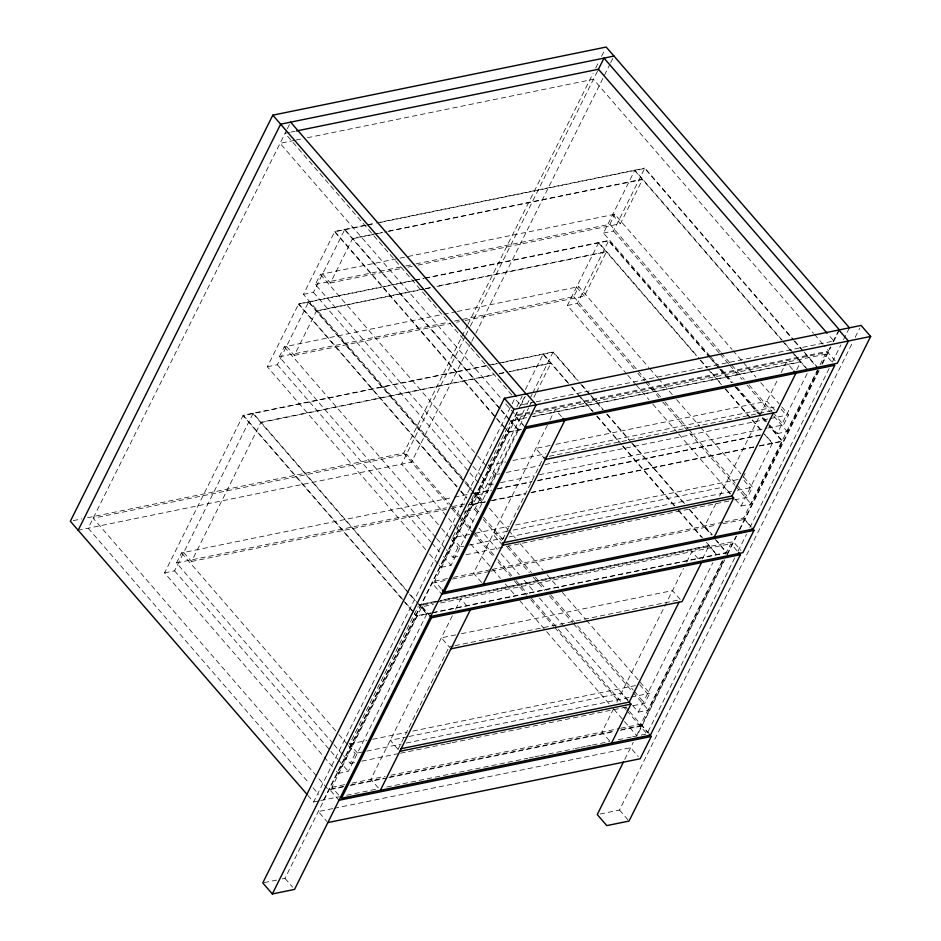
<?xml version="1.0" encoding="UTF-8"?>
<svg xmlns="http://www.w3.org/2000/svg" width="941" height="941" viewBox="0 0 941 941"><rect width="100%" height="100%" fill="white"/><g stroke="black" fill="none" stroke-linecap="round" stroke-linejoin="round"><path stroke-width="0.71" stroke-dasharray="4.71 3.53" d="M286.699 130.034L88.172 528.219L309.177 783.312M287.346 128.717L290.628 122.154M332.549 766.786L164.569 572.893L243.166 415.252L487.203 365.39M425.708 549.615L267.326 366.79L298.709 303.849L413.522 280.383M461.808 477.193L303.425 294.38L334.808 231.439L366.343 224.993M332.985 743.543L176.508 562.941L181.507 552.92L453.009 497.436M435.73 537.452L279.265 356.851L284.264 346.817L442.282 314.529M481.439 476.122L315.376 284.441L320.375 274.407L614.849 214.242L731.969 349.417M164.569 572.893L174.567 570.846L253.164 413.205L408.665 592.701M267.326 366.79L277.324 364.743L308.707 301.802L464.219 481.298M303.425 294.38L313.424 292.333L344.806 229.392L500.318 408.888M183.73 552.461L191.552 561.483L260.986 422.238L493.59 374.706M286.487 346.37L294.31 355.392L316.529 310.836L424.215 288.828M322.598 273.96L330.409 282.982L352.628 238.414L382.787 232.262M87.595 517.715L403.724 453.115L467.277 325.645M467.936 324.327L593.077 73.327M595.7 68.081L598.982 61.506M601.593 56.248L604.875 49.673M465.101 336.713L401.548 464.184L456.314 527.407M465.76 335.396L469.688 327.515M470.335 326.198L597.453 71.257M471.17 342.548L411.546 462.137L78.174 530.254M471.829 341.242L475.099 334.667M475.758 333.349L610.074 63.964M610.721 62.647L614.003 56.072M307.825 795.345L313.588 802.003L511.457 405.136M512.116 403.818L516.044 395.938M516.891 406.712L522.126 396.22M525.396 389.668L543.204 353.945L571.046 386.081M626.882 374.177L567.364 305.484L598.747 242.543L699.539 358.886M710.02 356.063L603.463 233.074L634.846 170.133L783.641 341.865M357.474 753.012L349.664 743.978L418.275 606.38M426.744 614.085L419.086 604.734L439.188 600.617M453.068 536.582L474.629 493.331L491.861 489.802M496.342 474.499L488.52 465.477L509.916 422.544M518.385 430.272L510.74 420.909L526.537 417.686M470.994 502.776L475.993 492.743L484.639 502.717M454.527 321.034L573.751 296.674L578.75 286.652L648.82 367.531M415.922 263.892L609.85 224.264L614.849 214.242M323.598 799.956L517.997 410.041M518.62 408.794L526.054 393.891M282.218 878.941L284.994 878.376L518.115 410.817M520.714 405.595L525.301 396.396M336.396 771.22L338.313 773.431L416.91 615.802L431.213 612.873M439.153 565.118L441.07 567.341L472.453 504.4L485.321 501.765M475.252 492.708L477.169 494.931L508.552 431.978L521.432 429.355M338.619 794.969L331.926 787.241L421.909 606.769L433.436 604.416M441.376 588.866L434.683 581.15L516.327 417.392L529.301 414.734M466.042 511.292L474.605 509.54L524.278 409.911M526.889 404.665L532.124 394.185M532.782 392.868L553.202 351.899L578.162 380.705M567.364 305.484L577.362 303.437L608.745 240.496L719.136 367.919M603.463 233.074L613.473 231.027L644.856 168.086L793.639 339.83M343.536 755.729L350.264 763.492L355.263 753.459L361.791 752.13M446.293 549.638L453.009 557.39L458.008 547.368L463.76 546.192M482.392 477.228L489.12 484.98L494.119 474.958L499.859 473.782M468.665 504.858L481.592 502.223L528.642 407.865M529.289 406.547L531.253 402.619M533.865 397.373L535.829 393.444M536.476 392.138L551.026 362.967L509.387 371.483M465.172 320.481L584.349 296.133L606.569 251.565L435.695 286.476M417.992 265.08L620.448 223.711L642.668 179.155L388.527 231.086M338.313 773.431L348.311 771.385L426.908 613.755L409.629 593.806M441.07 567.341L451.068 565.294L482.451 502.353L465.172 482.404M477.169 494.931L487.179 492.884L518.55 429.943L510.74 420.909M452.374 615.72L370.825 779.301L380.376 790.322M455.585 609.286L460.796 598.829L467.489 606.545M547.391 425.156L473.57 573.198L483.133 584.232M550.003 419.921L555.225 409.441L561.918 417.157M398.078 749.33L449.175 646.843L453.491 645.961M502.776 539.334L543.604 457.455L547.909 456.573M613.626 708.679L601.958 732.063L609.603 740.896M616.861 702.174L683.519 568.493M686.73 562.059L691.941 551.591L699.586 560.424M715.819 503.706L704.715 525.972L712.361 534.794M719.618 496.083L777.936 379.105M781.136 372.695L786.37 362.214L793.051 369.931M702.433 558.907L709.126 545.462L440.623 600.334M745.049 473.417L742.449 478.628L750.271 487.65M796.721 369.789L800.779 361.65L532.277 416.51M632.599 705.479L638.351 712.125L712.855 562.683M735.344 499.377L741.108 506.035L772.49 443.093L764.668 434.06M769.538 424.756L777.207 433.625L807.778 372.307M633.246 705.668L644.738 703.315L649.737 693.294L639.186 681.108M734.568 499.859L747.495 497.224L752.494 487.191L741.931 475.005M767.797 428.037L783.606 424.814L788.593 414.781L779.96 404.806M620.684 728.24L640.856 724.123L723.017 559.342M725.617 554.108L730.839 543.651L737.521 551.367M724.888 521.855L743.613 518.02L817.423 369.989M820.034 364.743L825.257 354.263L831.95 361.979M638.351 712.125L648.349 710.079L723.511 559.33M432.484 612.92L726.781 552.779L716.395 540.263M741.108 506.035L751.106 503.988L782.489 441.047L769.056 425.532M777.207 433.625L787.217 431.578L817.776 370.272M624.753 759.411L633.269 742.343M636.457 735.933L724.288 559.801M726.899 554.543L736.074 536.158M739.214 529.842L818.576 370.683M821.846 364.12L830.374 347.006M832.973 341.795L838.219 331.279M632.658 736.803L636.975 735.921L724.77 559.824M727.381 554.578L736.556 536.17M739.838 529.607L819.117 370.601M822.387 364.026L830.903 346.947M833.526 341.689L839.419 329.856M641.256 735.05L646.973 733.874L734.768 557.79M738.038 551.214L746.566 534.135M749.836 527.56L829.115 368.554M832.385 361.979L840.913 344.9M843.524 339.642L849.429 327.809M600.029 814.012L619.484 810.036L852.581 342.5M855.204 337.254L859.78 328.056M289.381 132.41L285.076 133.293L513.774 397.267M290.816 132.116L295.133 131.234M294.451 140.374L280.077 143.314L501.082 398.419M295.886 140.091L301.638 138.915M307.389 137.739L593.442 79.279L813.495 333.279M367.778 224.699L374.965 223.229M376.4 222.935L644.856 168.086M366.178 225.322L334.643 231.768L508.387 432.319L521.255 429.684M367.613 225.028L374.8 223.57M380.54 222.394L644.679 168.415L793.475 340.16M352.463 238.755L386.927 231.709M388.362 231.415L642.503 179.484M315.376 284.441L404.43 266.232M405.877 265.938L414.487 264.186M330.409 282.982L402.207 268.314M407.947 267.138L412.252 266.256M414.957 280.1L423.579 278.336M425.014 278.042L608.745 240.496M413.358 280.724L298.544 304.178L459.808 490.32M414.793 280.43L423.403 278.665M424.838 278.371L608.58 240.837L709.373 357.168M425.65 288.534L434.26 286.77M316.364 311.165L424.05 289.158M425.485 288.863L431.225 287.699M436.965 286.523L606.392 251.906M443.717 314.235L455.915 311.742M457.35 311.459L578.75 286.652M279.265 356.851L448.775 322.21M294.31 355.392L450.81 323.41M456.561 322.234L459.431 321.657M488.638 365.096L497.26 363.332M498.695 363.038L553.202 351.899M487.038 365.72L243.001 415.581L416.745 616.132L431.049 613.203M492.778 364.543L497.095 363.673M502.835 362.497L553.037 352.24L579.915 383.258M499.33 373.53L507.952 371.766M260.822 422.568L493.425 375.036M499.165 373.871L507.775 372.107M509.21 371.813L550.85 363.308M534.876 402.089L520.491 405.03L514.727 398.372M536.311 401.795L833.867 340.995L828.104 334.349M529.877 412.123L515.492 415.052L504.929 402.854M535.617 410.946L828.868 351.028L824.069 345.476M529.889 413.111L515.492 416.051L525.054 427.085M535.641 411.946L827.762 352.252L835.408 361.073M530.736 414.44L825.257 354.263M510.575 421.25L526.36 418.027M533.547 416.557L800.615 361.991M73.222 520.644L81.843 518.879M550.144 445.493L535.782 448.434L545.345 459.467M555.884 444.328L766.927 401.207L776.478 412.229M488.52 465.477L505.752 461.96M512.927 460.49L545.956 453.738M551.697 452.562L777.125 406.5M549.344 456.279L774.749 410.229M506.387 472.453L540.087 465.56M545.157 464.525L768.491 418.898M769.926 418.604L788.593 414.781M489.12 484.98L493.425 484.097M500.612 482.639L533.653 475.887M539.393 474.711L766.362 428.331M454.444 497.142L473.77 493.202L481.592 502.223M497.613 488.638L532.065 481.592M537.805 480.416L763.233 434.354M474.464 493.66L491.696 490.143M497.436 488.967L531.9 481.921M537.64 480.757L763.069 434.695M176.508 562.941L446.575 507.764M452.327 506.587L468.124 503.353M191.552 561.483L449.998 508.681M451.445 508.387L462.925 506.035M491.073 500.588L525.525 493.555M531.265 492.378L753.823 446.904M759.563 445.728L782.489 441.047M485.156 502.094L472.288 504.729L470.359 502.518M492.331 500.636L525.36 493.884M531.1 492.708L753.659 447.234M759.399 446.058L782.324 441.376L768.891 425.861M469.641 534.37L452.421 537.887L460.231 546.909M475.393 533.194L509.846 526.148M515.597 524.984L741.014 478.922M507.375 531.277L493.013 534.206L502.576 545.239M513.116 530.101L724.158 486.979L730.24 494.001M468.853 545.157L503.976 537.97M509.057 536.935L731.604 491.461M737.356 490.285L752.494 487.191M453.009 557.39L458.761 556.213M465.936 554.755L728.828 501.035M434.683 581.15L447.645 578.503M453.409 577.327L490.802 569.681M492.237 569.387L723.441 522.149M445.128 580.515L432.178 583.161L441.741 594.194M452.327 579.044L489.743 571.399M491.178 571.105L717.101 524.949M722.864 523.772L744.449 519.361L751.13 527.078M418.921 605.063L439.024 600.958M440.459 600.664L708.961 545.804M435.46 602.499L421.074 605.439L430.625 616.473M436.906 602.205L733.333 541.64L740.979 550.461M440.635 602.946L730.839 543.651M432.648 612.579L726.946 552.449M455.715 634.881L441.364 637.822L450.915 648.843M461.455 633.705L672.497 590.583L682.06 601.617M454.926 645.667L680.319 599.617M349.664 743.978L366.896 740.461M372.636 739.285L407.1 732.251M412.84 731.075L638.269 685.013M407.488 736.791L390.256 740.308L399.819 751.341M408.923 736.497L621.401 693.082L629.047 701.904M366.755 751.118L401.231 744.072M406.3 743.037L629.635 697.399M631.07 697.105L649.737 693.294M350.264 763.492L354.569 762.61M361.756 761.14L399.102 753.506M400.537 753.212L445.069 744.119M446.505 743.825L450.81 742.943M452.245 742.649L627.506 706.844M331.926 787.241L344.888 784.594M352.099 783.124L385.175 776.36M390.915 775.196L619.249 728.534M343.818 786.311L329.421 789.252L338.983 800.285M351.017 784.841L384.104 778.078M389.868 776.901L615.79 730.745M621.542 729.569L641.691 725.452M342.971 786.994L328.597 789.922L318.023 777.725M350.158 785.523L387.527 777.889M388.962 777.595L614.649 731.475M620.401 730.298L641.962 725.899M313.588 802.003L319.305 800.826M320.74 800.532L339.407 796.721M346.594 795.251L378.223 788.793M386.845 787.029L527.725 758.246M529.16 757.952L533.465 757.07M534.911 756.776L539.217 755.894M540.652 755.599L573.716 748.848M575.151 748.554L579.468 747.672M580.903 747.377L585.22 746.495M586.655 746.201L590.972 745.319M592.407 745.025L609.662 741.496M618.284 739.744L625.471 738.273M626.906 737.979L631.223 737.097M332.702 808.601L318.317 811.542L326.915 821.469M334.149 808.307L630.576 747.73L638.221 756.552M264.15 882.634L276.654 880.082M814.459 334.384L823.104 344.371M794.592 340.936L803.238 350.899M804.202 352.016L817.635 367.519M794.427 341.265L817.47 367.86M784.594 342.971L793.239 352.946M794.192 354.051L807.637 369.566M634.681 170.462L781.548 339.983M782.512 341.089L791.146 351.064M792.11 352.169L805.825 368.002M732.921 350.522L742.52 361.603M743.484 362.708L755.964 377.106M760.763 382.646L778.995 403.701M612.626 214.689L620.448 223.711M781.159 409.217L786.382 415.24M609.85 224.264L720.241 351.687M721.206 352.793L730.804 363.873M731.769 364.979L744.249 379.388M749.048 384.916L772.079 411.511M773.043 412.617L783.606 424.814M613.473 231.027L719.053 352.91M720.018 354.016L728.663 363.991M729.616 365.096L742.096 379.505M746.895 385.045L769.938 411.629M773.773 416.063L787.217 431.578M710.973 357.168L720.583 368.249M721.535 369.354L733.051 382.646M736.897 387.08L759.928 413.675M763.774 418.11L768.574 423.65M720.1 369.025L731.616 382.317M735.45 386.751L761.375 416.663M762.339 417.78L768.091 424.426M710.337 358.274L718.971 368.249M719.936 369.354L731.451 382.658M735.286 387.092L758.328 413.675M762.163 418.11L767.927 424.756M700.492 359.991L707.22 367.743M711.055 372.177L721.618 384.363M725.452 388.798L761.928 430.896M598.582 242.872L696.493 355.886M700.327 360.321L707.056 368.084M708.008 369.19L721.453 384.704M725.288 389.127L761.763 431.237M764.504 434.401L772.326 443.423M649.784 368.637L657.465 377.506M658.429 378.611L672.827 395.232M676.661 399.666L699.704 426.261M700.657 427.367L740.979 473.899M576.527 287.099L584.349 296.133M573.751 296.674L637.104 369.801M638.069 370.907L645.749 379.776M646.702 380.882L661.1 397.502M664.946 401.936L687.977 428.531M688.941 429.637L735.98 483.921M736.932 485.038L747.495 497.224M577.362 303.437L633.999 368.813M637.845 373.248L644.561 380.999M645.514 382.105L658.959 397.62M662.793 402.054L734.792 485.156M735.756 486.262L751.106 503.988M627.835 375.283L635.516 384.151M636.481 385.257L648.961 399.666M652.795 404.101L677.755 432.907M678.72 434.013L730.545 493.837M743.613 518.02L751.259 526.854M581.997 385.14L589.678 394.008M590.642 395.114L603.122 409.511M606.957 413.946L629.035 439.435M632.881 443.87L684.707 503.694M689.518 509.234L711.584 534.723M580.879 384.363L602.958 409.853M606.792 414.287L630.788 441.988M631.752 443.093L683.589 502.917M689.341 509.575L711.42 535.053M715.266 539.487L726.781 552.779M571.999 387.186L579.68 396.043M580.644 397.161L593.112 411.558M596.959 415.993L621.919 444.799M622.871 445.905L674.709 505.74M678.555 510.175L702.551 537.876M706.385 542.298L716.783 554.825L706.221 542.639M543.039 354.275L567.999 383.081M571.834 387.516L577.598 394.161M578.55 395.279L592.948 411.899M596.794 416.322L618.872 441.811M622.707 446.246L674.544 506.07M678.379 510.504L701.421 537.099M516.327 417.392L523.02 425.109M501.282 409.994L509.916 419.968M344.641 229.733L500.153 409.217M501.106 410.335L509.751 420.298M334.808 231.439L505.67 428.661M506.634 429.766L508.552 431.978M320.375 274.407L476.84 455.009M477.793 456.114L486.438 466.089M487.391 467.195L494.119 474.958M313.424 292.333L487.179 492.884M489.438 508.258L507.67 529.312M508.634 530.418L515.35 538.17M520.15 543.71L543.192 570.305M547.027 574.739L558.554 588.031M562.389 592.465L585.431 619.06M586.384 620.166L638.221 679.99M465.654 481.627L471.417 488.273M308.542 302.143L464.042 481.639M465.007 482.745L482.286 502.682M639.704 684.719L647.514 693.74M298.709 303.849L457.091 486.662M460.937 491.096L466.689 497.742M470.535 502.176L479.639 512.739M483.474 517.174L503.635 540.44M508.434 545.98L531.477 572.575M535.311 577.009L546.827 590.301M550.673 594.736L633.222 690.024M634.187 691.129L644.738 703.315M460.761 491.437L466.524 498.083M474.605 509.54L478.451 513.962M483.251 519.503L501.482 540.557M507.246 547.203L529.324 572.693M533.171 577.127L544.686 590.419M549.485 595.959L572.516 622.554M573.481 623.66L632.034 691.247M632.999 692.353L648.349 710.079M464.607 511.575L475.17 523.772M479.004 528.195L497.248 549.25M501.082 553.684L519.326 574.739M524.125 580.279L534.688 592.465M539.487 598.005L564.435 626.812M565.4 627.918L627.8 699.939M640.856 724.123L648.502 732.945M451.704 506.282L406.547 454.15L93.171 518.185L317.058 776.619M452.668 507.399L461.313 517.374M462.278 518.491L473.805 531.794M474.77 532.9L496.872 558.413M497.836 559.519L512.245 576.163M516.091 580.597L527.619 593.912M531.465 598.347L557.413 628.294M558.366 629.4L621.789 702.598M625.636 707.044L628.517 710.373M629.47 711.478L648.384 733.168M403.724 453.115L448.057 504.282M451.903 508.716L458.632 516.491M459.596 517.597L472.088 532.018M473.041 533.124L494.19 557.519M498.024 561.965L510.516 576.374M514.362 580.82L526.854 595.23M530.7 599.676L553.767 626.294M554.72 627.4L619.107 701.715M623.907 707.256L625.836 709.479M626.788 710.584L646.973 733.874M457.279 528.513L466.889 539.605M470.735 544.039L491.872 568.446M492.837 569.552L500.518 578.421M505.329 583.973L515.891 596.171M519.738 600.605L545.686 630.552M546.639 631.658L610.062 704.868M613.908 709.302L623.518 720.394M624.471 721.5L636.975 735.921M284.264 346.817L440.729 527.419M441.694 528.536L450.327 538.499M451.292 539.616L458.008 547.368M436.695 538.558L445.328 548.532M277.324 364.743L430.907 542.028M431.872 543.133L439.553 552.002M443.387 556.425L451.068 565.294M429.555 554.037L438.188 564.012M619.484 810.036L628.082 819.964M421.909 606.769L428.59 614.497M253 413.546L408.5 593.042M409.464 594.147L415.228 600.793M243.166 415.252L404.43 601.393M405.383 602.499L416.91 615.802M181.507 552.92L337.984 733.521M338.936 734.627L347.582 744.602M348.535 745.707L355.263 753.459M333.937 744.649L342.583 754.623M174.567 570.846L337.76 759.199M338.713 760.304L348.311 771.385M313.024 787.758L318.787 794.404M284.994 878.376L292.639 887.198"/><path stroke-width="1.41" d="M849.429 327.809L606.18 47.05L272.808 115.167L70.352 521.232L306.872 794.228M78.174 530.254L280.63 124.188L614.003 56.072M598.1 69.94L604.004 58.119L839.419 329.856M623.448 762.045L597.253 814.577L606.816 825.598L629.035 821.058L870.648 336.455L861.097 325.433L504.376 398.314L262.762 882.917L272.325 893.95L294.545 889.41L536.158 404.806L526.607 393.773M272.325 893.95L513.939 409.347L870.648 336.455M740.391 554.684L431.46 617.802L341.477 798.274L650.407 735.156L740.391 554.684L738.485 552.473M444.234 592.183L525.89 428.414L834.82 365.296L753.165 529.054L444.234 592.183L442.329 589.972M380.376 790.322L470.359 609.85M483.133 584.232L564.776 420.474L562.871 418.263M679.014 602.24L629.223 702.104L400.948 748.742M773.443 412.828L731.98 496.001L502.271 542.945M611.521 743.096L630.964 704.103L629.047 701.904M701.504 562.624L682.06 601.617L450.915 648.843M714.278 537.005L733.709 498.012L731.804 495.801M649.337 734.274L651.243 736.485L640.139 758.764L327.868 822.563M752.094 528.183L754 530.383L742.896 552.661L430.625 616.473M296.568 130.94L598.441 69.258L827.139 333.232M525.054 427.085L837.314 363.285L848.429 341.007L838.866 329.973M545.345 459.467L776.478 412.229L795.921 373.236L794.016 371.036M502.576 545.239L733.709 498.012M441.741 594.194L754 530.383M399.819 751.341L630.964 704.103M338.983 800.285L651.243 736.485M290.628 122.154L526.054 393.891M272.808 115.167L516.044 395.938M504.376 398.314L513.939 409.347M429.555 615.59L431.46 617.802"/></g></svg>
